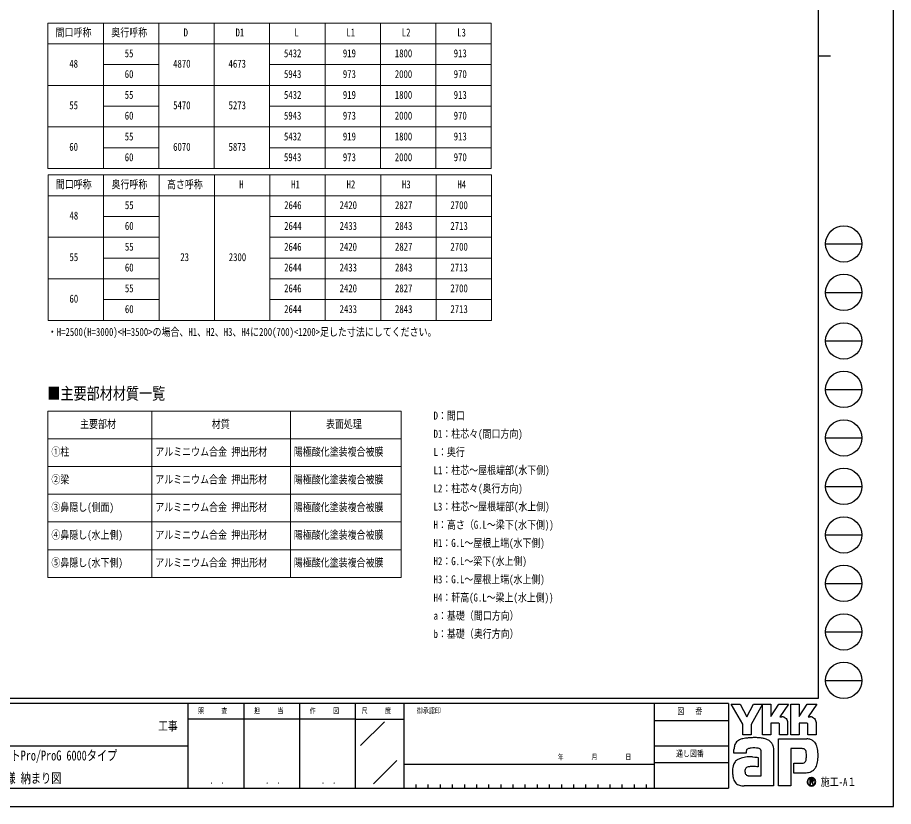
# Model space of a CAD drawing. Units: millimetres, scale not verified. Extents: x -14718 to 14718, y -10395 to 10395.
# Drawn here: x 2072 to 14718, y -10395 to 992 of the extents above; entities that cross this region are included whole.
import ezdxf
from ezdxf.enums import TextEntityAlignment as Align

# ---------------------------------------------------------------- set-up
doc = ezdxf.new("R2010")
doc.units = ezdxf.units.MM
doc.header["$LTSCALE"] = 40
doc.layers.add('0-1_TABLE1', color=7, linetype='Continuous', lineweight=18)
doc.layers.add('0-2_USER1', color=3, linetype='Continuous')
doc.layers.add('0-7_YKK_ZWAK', color=7, linetype='Continuous')
doc.styles.add('ＭＳ ゴシック', font='')
doc.styles.get('ＭＳ ゴシック').set_extended_font_data('MS Gothic')

msp = doc.modelspace()

# ---------------------------------------------------------------- linework, layer by layer
at = {"layer": '0-1_TABLE1'}
for p, q in [((2511.57, 912.5), (8911.57, 912.5)), ((2511.57, 912.5), (2511.57, -1187.5)), ((3311.57, 912.5), (3311.57, -1187.5)), ((4111.57, 912.5), (4111.57, -1187.5)), ((4911.57, 912.5), (4911.57, -1187.5)), ((5711.57, 912.5), (5711.57, -1187.5)), ((6511.57, 912.5), (6511.57, -1187.5)), ((7311.57, 912.5), (7311.57, -1187.5)), ((8111.57, 912.5), (8111.57, -1187.5)), ((8911.57, 912.5), (8911.57, -1187.5)), ((2511.57, 612.5), (8911.57, 612.5)), ((3311.57, 312.5), (4111.57, 312.5)), ((5711.57, 312.5), (8911.57, 312.5)), ((2511.57, 12.5), (8911.57, 12.5)), ((3311.57, -287.5), (4111.57, -287.5)), ((5711.57, -287.5), (8911.57, -287.5)), ((2511.57, -587.5), (8911.57, -587.5)), ((3311.57, -887.5), (4111.57, -887.5)), ((5711.57, -887.5), (8911.57, -887.5)), ((2511.57, -1187.5), (8911.57, -1187.5)), ((2514.29, -1279.29), (8914.29, -1279.29)), ((2514.29, -1279.29), (2514.29, -3379.29)), ((3314.29, -1279.29), (3314.29, -3379.29)), ((4114.29, -1279.29), (4114.29, -3379.29)), ((4914.29, -1279.29), (4914.29, -3379.29)), ((5714.29, -1279.29), (5714.29, -3379.29)), ((6514.29, -1279.29), (6514.29, -3379.29)), ((7314.29, -1279.29), (7314.29, -3379.29)), ((8114.29, -1279.29), (8114.29, -3379.29)), ((8914.29, -1279.29), (8914.29, -3379.29)), ((2514.29, -1579.29), (8914.29, -1579.29)), ((3314.29, -1879.29), (4114.29, -1879.29)), ((5714.29, -1879.29), (8914.29, -1879.29)), ((2514.29, -2179.29), (4114.29, -2179.29)), ((5714.29, -2179.29), (8914.29, -2179.29)), ((3314.29, -2479.29), (4114.29, -2479.29)), ((5714.29, -2479.29), (8914.29, -2479.29)), ((2514.29, -2779.29), (4114.29, -2779.29)), ((5714.29, -2779.29), (8914.29, -2779.29)), ((3314.29, -3079.29), (4114.29, -3079.29)), ((5714.29, -3079.29), (8914.29, -3079.29)), ((2514.29, -3379.29), (8914.29, -3379.29)), ((2510.74, -4688.79), (7610.74, -4688.79)), ((2510.74, -4688.79), (2510.74, -7088.79)), ((4010.74, -4688.79), (4010.74, -7088.79)), ((6010.74, -4688.79), (6010.74, -7088.79)), ((7610.74, -4688.79), (7610.74, -7088.79)), ((2510.74, -5088.79), (7610.74, -5088.79)), ((2510.74, -5488.79), (7610.74, -5488.79)), ((2510.74, -5888.79), (7610.74, -5888.79)), ((2510.74, -6288.79), (7610.74, -6288.79)), ((2510.74, -6688.79), (7610.74, -6688.79)), ((2510.74, -7088.79), (7610.74, -7088.79))]:
    msp.add_line(p, q, dxfattribs=at)
at = {"layer": '0-7_YKK_ZWAK'}
for p, q in [((13632.57, 9712.5), (13632.57, -8837.5)), ((13632.57, 437.5), (13807.57, 437.5)), ((13737.57, -2275), (14262.57, -2275)), ((13737.57, -2975), (14262.57, -2975)), ((13737.57, -3675), (14262.57, -3675)), ((13737.57, -4375), (14262.57, -4375)), ((13737.57, -5075), (14262.57, -5075)), ((13737.57, -5775), (14262.57, -5775)), ((13737.57, -6475), (14262.57, -6475)), ((13737.57, -7175), (14262.57, -7175)), ((13737.57, -7875), (14262.57, -7875)), ((13737.57, -8575), (14262.57, -8575)), ((13632.57, -8837.5), (-13667.43, -8837.5)), ((4532.57, -8907.5), (-17.43, -8907.5)), ((5337.57, -8907.5), (5337.57, -10132.5)), ((6142.57, -8907.5), (6142.57, -10132.5)), ((6947.57, -8907.5), (6947.57, -10132.5)), ((7647.57, -8907.5), (6947.57, -8907.5)), ((11261.32, -8907.5), (7647.57, -8907.5)), ((7647.57, -8907.5), (7647.57, -10132.5)), ((11261.32, -8907.5), (11261.32, -10132.5)), ((12337.57, -8907.5), (11261.32, -8907.5)), ((12337.57, -8907.5), (12337.57, -10132.5)), ((6947.57, -9135), (4532.57, -9135)), ((6947.57, -9135), (7647.57, -9135)), ((7024.87, -9514.02), (7367.63, -9171.25)), ((11261.32, -9152.5), (12337.57, -9152.5)), ((-17.43, -9520), (4532.57, -9520)), ((11261.32, -9520), (12337.57, -9520)), ((7212.35, -10065.96), (7549.12, -9729.19)), ((7647.57, -9782.5), (11261.32, -9782.5)), ((12337.57, -9765), (11261.32, -9765)), ((7822.57, -10080), (7822.57, -10132.5)), ((7997.57, -10080), (7997.57, -10132.5)), ((8172.57, -10080), (8172.57, -10132.5)), ((8347.57, -10080), (8347.57, -10132.5)), ((8522.57, -10080), (8522.57, -10132.5)), ((8697.57, -10080), (8697.57, -10132.5)), ((8872.57, -10080), (8872.57, -10132.5)), ((9047.57, -10080), (9047.57, -10132.5)), ((9222.57, -10080), (9222.57, -10132.5)), ((9397.57, -10080), (9397.57, -10132.5)), ((9572.57, -10080), (9572.57, -10132.5)), ((9747.57, -10080), (9747.57, -10132.5)), ((9922.57, -10080), (9922.57, -10132.5)), ((10097.57, -10080), (10097.57, -10132.5)), ((10272.57, -10080), (10272.57, -10132.5)), ((10447.57, -10080), (10447.57, -10132.5)), ((10622.57, -10080), (10622.57, -10132.5)), ((10797.57, -10080), (10797.57, -10132.5)), ((10972.57, -10080), (10972.57, -10132.5)), ((11147.57, -10080), (11147.57, -10132.5)), ((13533.36, -10093.93), (13533.36, -10093.93)), ((13577.08, -9995.02), (13577.08, -9995.02)), ((-17.43, -10132.5), (4532.57, -10132.5)), ((4532.57, -10132.5), (6947.57, -10132.5)), ((6947.57, -10132.5), (7647.57, -10132.5)), ((7647.57, -10132.5), (11261.32, -10132.5)), ((11261.32, -10132.5), (12337.57, -10132.5))]:
    msp.add_line(p, q, dxfattribs=at)
for points in [[(-14717.5, -10395), (14717.5, -10395), (14717.5, 10395), (-14717.5, 10395)], [(12376.07, -8918), (12504.91, -8918), (12601.65, -9100.35), (12698.14, -8918), (12827.07, -8918), (12661.85, -9211.97), (12661.85, -9359.47), (12544.34, -9359.47), (12544.34, -9208)]]:
    msp.add_lwpolyline(points, close=True, dxfattribs=at)
for points in [[(6947.57, -8907.5), (4532.57, -8907.5), (4532.57, -10132.5)], [(13056.91, -9193.13), (12945.69, -9193.13), (12945.69, -9359.34), (12827.2, -9359.34), (12827.2, -8918), (12945.69, -8918), (12945.69, -9098.55), (13062.24, -8918), (13201.44, -8918), (13076.56, -9100.74), (13080.98, -9100.74), (13085.87, -9100.74), (13090.88, -9100.74), (13095.71, -9100.74), (13100.03, -9100.74), (13103.51, -9100.74), (13105.84, -9100.74), (13106.68, -9100.74)], [(13466.29, -9193.13), (13355.19, -9193.13), (13355.19, -9359.47), (13236.64, -9359.47), (13236.64, -8918), (13355.19, -8918), (13355.19, -9098.55), (13471.61, -8918), (13610.81, -8918), (13485.93, -9100.74), (13490.4, -9100.74), (13495.31, -9100.74), (13500.33, -9100.74), (13505.15, -9100.74), (13509.45, -9100.74), (13512.91, -9100.74), (13515.22, -9100.74), (13516.06, -9100.74)], [(13140.77, -9107.75), (13154.92, -9115.83), (13166.9, -9126.37), (13176.54, -9138.92), (13183.64, -9153.02), (13188.04, -9168.24), (13189.54, -9184.12), (13189.54, -9359.76), (13073.94, -9359.76), (13073.94, -9209.93)], [(13550.19, -9107.75), (13564.38, -9115.83), (13576.41, -9126.37), (13586.09, -9138.92), (13593.24, -9153.02), (13597.66, -9168.24), (13599.18, -9184.12), (13599.18, -9359.47), (13483.31, -9359.47), (13483.31, -9209.93)], [(13401.04, -9560.27), (13234.18, -9560.27), (13234.18, -10097.5), (13059.31, -10097.5), (13059.31, -9417.77), (13465.73, -9417.77)], [(13575.5, -9465.79), (13586.9, -9480.19), (13595.45, -9494.13), (13601.41, -9506.75)], [(12616.79, -9563.09), (12608.65, -9567.67), (12602.31, -9573.26), (12597.51, -9579.79), (12594.02, -9587.18), (12591.62, -9595.36), (12590.06, -9604.24), (12589.12, -9613.76), (12588.55, -9623.84), (12413.61, -9624.26), (12414.12, -9600.33), (12415.09, -9573.45)], [(12976.98, -9517.08), (12981.95, -9537.16), (12984.76, -9558.65), (12985.65, -9581.55), (12985.65, -10097.5), (12563.43, -10097.5)], [(12683.81, -9679.35), (12716.93, -9681.53), (12742.96, -9684.45), (12759.99, -9687.18), (12766.09, -9688.81), (12766.09, -9822.65), (12746.73, -9820.61), (12725.5, -9819.46), (12703.76, -9819.02), (12682.9, -9819.08), (12664.29, -9819.47), (12649.29, -9819.98), (12639.29, -9820.43), (12635.65, -9820.62), (12620.52, -9823.39), (12607.47, -9827.72), (12596.51, -9833.64), (12587.63, -9841.19), (12580.84, -9850.39), (12576.14, -9861.27), (12573.53, -9873.85), (12573, -9888.17), (12574.67, -9903.91), (12578.01, -9916.93), (12582.82, -9927.46), (12588.89, -9935.76), (12596.01, -9942.08), (12603.97, -9946.67), (12612.56, -9949.77), (12621.56, -9951.63), (12807.42, -9951.63), (12807.42, -9607.76), (12807.47, -9600.94), (12807.12, -9594.28), (12806.24, -9587.85), (12804.75, -9581.76), (12802.52, -9576.09), (12799.45, -9570.92), (12795.43, -9566.34), (12790.36, -9562.44)], [(12790.36, -9562.44), (12779.46, -9558.16), (12762.03, -9554.53), (12739.79, -9551.86), (12714.48, -9550.43), (12687.79, -9550.54), (12661.47, -9552.49)], [(13460.39, -9663.49), (13460.17, -9641.21), (13459.11, -9621.14), (13456.6, -9603.52), (13452.03, -9588.57)], [(13560.97, -9873.4), (13544.82, -9885.95), (13528.01, -9895.82), (13510.64, -9903.18), (13492.85, -9908.22), (13474.77, -9911.11), (13456.52, -9912.03), (13276.76, -9912.03), (13276.76, -9770.82), (13378.13, -9770.82), (13396.82, -9770.56), (13413.25, -9768.97), (13427.35, -9764.83)], [(13561.12, -10019.09), (13561.04, -10017.04), (13560.78, -10015.06), (13560.36, -10013.17), (13559.77, -10011.36), (13559.01, -10009.64), (13558.09, -10008.03), (13557.02, -10006.53), (13555.78, -10005.14), (13554.16, -10003.71), (13552.36, -10002.46), (13550.39, -10001.4), (13548.26, -10000.52), (13545.97, -9999.84), (13543.54, -9999.35), (13540.97, -9999.05), (13538.27, -9998.95), (13511.74, -9998.95), (13511.74, -10076.99), (13519.76, -10076.99), (13519.76, -10006.91), (13538.27, -10006.91), (13540.18, -10006.97), (13541.98, -10007.16), (13543.66, -10007.47), (13545.22, -10007.9), (13546.65, -10008.45), (13547.95, -10009.11), (13549.11, -10009.89), (13550.13, -10010.78)], [(13553.26, -10019.09), (13552.77, -10022.84), (13551.43, -10025.8), (13549.41, -10028.05), (13546.91, -10029.69), (13544.1, -10030.8), (13541.17, -10031.49), (13538.29, -10031.84), (13535.65, -10031.93), (13528.71, -10031.93), (13532.21, -10037.89), (13555.13, -10077.25), (13564.3, -10077.25), (13542.2, -10039.37), (13544.27, -10038.96), (13546.24, -10038.43), (13548.12, -10037.8), (13549.88, -10037.06), (13551.54, -10036.21), (13553.08, -10035.25), (13554.49, -10034.19), (13555.78, -10033.01)]]:
    msp.add_lwpolyline(points, dxfattribs=at)
for centre in [(14000.07, -2275), (14000.07, -2975), (14000.07, -3675), (14000.07, -4375), (14000.07, -5075), (14000.07, -5775), (14000.07, -6475), (14000.07, -7175), (14000.07, -7875), (14000.07, -8575)]:
    msp.add_circle(centre, 262.5, dxfattribs=at)
for centre, radius, start, end in [((13106.86, -9188.16), 87.42, 78.26798, 90.11215), ((13108.11, -9181.8), 80.94, 66.19963, 78.22058), ((13516.23, -9188.32), 87.58, 78.27851, 90.10826), ((13517.43, -9182.18), 81.32, 66.2483, 78.23226), ((13057.53, -9209.53), 16.41, 358.57817, 92.1683), ((13466.98, -9209.45), 16.33, 358.29941, 92.43455), ((12547.28, -9547.44), 126.25, 138.03852, 152.12015), ((12547.26, -9548.03), 126.64, 122.60463, 137.83438), ((12564, -9575.11), 158.47, 108.37421, 122.42809), ((12590.52, -9669.42), 256.38, 100.93159, 107.35499), ((12677.19, -10089.86), 685.64, 97.86054, 101.37938), ((12717.87, -10372.53), 971.23, 94.90201, 97.9576), ((12720.64, -10395.16), 994, 91.6169, 94.94971), ((12716.79, -10234.21), 833.01, 87.51794, 91.66439), ((12727.61, -10002.22), 600.77, 81.92631, 87.59083), ((12759.56, -9783.31), 379.54, 73.67137, 82.05943), ((12806.94, -9624.71), 214.03, 60.60528, 73.9085), ((12826.34, -9586.03), 170.81, 52.17347, 59.90542), ((12843.69, -9563.57), 142.43, 43.55042, 52.14561), ((12853.25, -9554.33), 129.14, 34.48659, 43.50182), ((12853.31, -9554.13), 128.97, 25.58915, 34.43128), ((13459.09, -9604.75), 187.09, 78.73198, 87.96551), ((13464.58, -9576.69), 158.51, 69.03034, 78.69541), ((13469.69, -9563.05), 143.94, 59.39484, 68.9885), ((13472.06, -9558.9), 139.16, 50.3012, 59.3616), ((13471.19, -9559.88), 140.47, 42.05209, 50.28551), ((12732.32, -9591.6), 317.75, 171.55622, 176.72493), ((12624.64, -9575.53), 208.88, 163.48385, 171.57982), ((12570.62, -9559.51), 152.53, 152.2125, 163.4865), ((12662.97, -9672.7), 118.94, 102.4979, 112.84632), ((12685.98, -9771.98), 220.85, 96.37207, 102.75341), ((12841.84, -9559.51), 141.65, 17.43089, 25.54591), ((13402, -9646.04), 85.77, 77.94572, 90.63794), ((13409.45, -9611.06), 50.01, 60.20991, 77.92418), ((13414.28, -9601.97), 39.72, 39.8078, 59.75378), ((13407.49, -9607.16), 48.26, 22.65544, 39.38165), ((13401.82, -9599.84), 220.22, 14.76267, 25.00486), ((13266.76, -9636.65), 360.21, 7.9139, 14.95041), ((13131.85, -9656.27), 496.54, 2.54376, 8.01251), ((12542.16, -9840.7), 142.67, 130.60221, 141.94427), ((12550.56, -9850.8), 155.81, 120.60724, 130.53081), ((12567.15, -9879.01), 188.53, 112.58838, 120.58162), ((12589.48, -9932.65), 246.63, 106.61303, 112.59024), ((12624.58, -10050.65), 369.75, 99.87193, 106.59825), ((12644.25, -10161.45), 482.28, 94.78469, 99.91711), ((12653.83, -10271.7), 592.94, 90.80099, 94.81812), ((12655.28, -10353.79), 675.05, 87.57779, 90.82714), ((13370.17, -9705.98), 86.9, 334.00676, 347.34989), ((13273.74, -9683.65), 185.88, 347.14308, 355.40008), ((13062.71, -9665.52), 397.69, 355.2339, 0.29193), ((13192.02, -9676.77), 435.46, 347.15166, 352.97565), ((13076.59, -9661.76), 551.86, 352.8937, 357.82206), ((13054.52, -9660.34), 573.97, 357.76419, 2.60674), ((12733.47, -9882.2), 340.51, 174.55588, 182.47272), ((12631.44, -9872.43), 238.02, 164.97537, 174.56739), ((12573.6, -9857.01), 178.16, 153.89178, 164.94341), ((12547.25, -9844.34), 148.92, 142.04688, 153.80771), ((13411.02, -9728), 40.29, 293.91672, 314.09376), ((13405.52, -9723.15), 47.6, 314.78099, 333.92928), ((13444.3, -9741.85), 175.83, 311.57033, 318.66243), ((13423.95, -9724), 202.9, 318.67367, 325.29112), ((13476.26, -9762.99), 137.72, 326.23251, 339.61931), ((13346.92, -9712.91), 276.41, 339.22498, 347.31457), ((12923.74, -9879.21), 530.77, 181.90948, 187.89042), ((12700.42, -9910.62), 305.25, 187.80471, 196.36971), ((13533.46, -10038.66), 61.74, 90.09157, 179.92363), ((13533.23, -10038.15), 54.8, 89.86602, 135.149), ((13533.45, -10038.55), 61.63, 44.93442, 90.08536), ((13533.47, -10038.57), 55.21, 45.03108, 90.11509), ((12582.52, -9945.45), 182.31, 196.3102, 208.20993), ((12531.17, -9972.78), 124.15, 208.29777, 223.35561), ((12519.59, -9982.97), 108.73, 223.64205, 239.63663), ((12529.2, -9965.48), 128.68, 239.8785, 253.65355), ((12546.8, -9905.03), 191.64, 253.69102, 263.74909), ((12561.7, -9772.34), 325.16, 263.68487, 270.30455), ((13533.08, -10038.73), 61.37, 179.86065, 225.14399), ((13533.07, -10038.46), 54.9, 134.8007, 180.12175), ((13532.85, -10038.82), 54.68, 179.75513, 225.29722), ((13533.37, -10038.74), 61.57, 224.94536, 269.98445), ((13533.25, -10039.31), 54.62, 224.62822, 270.10973), ((13533.27, -10038.49), 55.44, 270.09072, 359.90926), ((13533.37, -10038.43), 61.88, 269.98802, 314.93777), ((13541.53, -10018.76), 11.73, 358.3894, 42.86139), ((13541.76, -10019.65), 19.37, 316.37674, 1.6565), ((13533.51, -10038.59), 55.2, 0.00643, 45.07115), ((13533.94, -10038.36), 61.15, 359.78949, 45.13288), ((13533.79, -10038.83), 61.3, 314.92572, 0.23508)]:
    msp.add_arc(centre, radius, start, end, dxfattribs=at)

# ---------------------------------------------------------------- texts
at = {"layer": '0-1_TABLE1', "style": 'ＭＳ ゴシック', "width": 0.8}
for s, p in [('間口呼称', (2621.77, 683.75)), ('奥行呼称', (3425.97, 683.75)), ('D', (4469.57, 683.75)), ('D1', (5219.17, 683.75)), ('L', (6069.57, 683.75)), ('L1', (6819.17, 683.75)), ('L2', (7619.17, 683.75)), ('L3', (8419.17, 683.75)), ('55', (3619.17, 383.75)), ('5432', (5918.37, 383.75)), ('919', (6768.77, 383.75)), ('1800', (7518.37, 383.75)), ('913', (8368.77, 383.75)), ('48', (2819.17, 233.75)), ('4870', (4318.37, 233.75)), ('4673', (5118.37, 233.75)), ('60', (3619.17, 83.75)), ('5943', (5918.37, 83.75)), ('973', (6768.77, 83.75)), ('2000', (7518.37, 83.75)), ('970', (8368.77, 83.75)), ('55', (3619.17, -216.25)), ('5432', (5918.37, -216.25)), ('919', (6768.77, -216.25)), ('1800', (7518.37, -216.25)), ('913', (8368.77, -216.25)), ('55', (2819.17, -366.25)), ('5470', (4318.37, -366.25)), ('5273', (5118.37, -366.25)), ('60', (3619.17, -516.25)), ('5943', (5918.37, -516.25)), ('973', (6768.77, -516.25)), ('2000', (7518.37, -516.25)), ('970', (8368.77, -516.25)), ('55', (3619.17, -816.25)), ('5432', (5918.37, -816.25)), ('919', (6768.77, -816.25)), ('1800', (7518.37, -816.25)), ('913', (8368.77, -816.25)), ('60', (2819.17, -966.25)), ('6070', (4318.37, -966.25)), ('5873', (5118.37, -966.25)), ('60', (3619.17, -1116.25)), ('5943', (5918.37, -1116.25)), ('973', (6768.77, -1116.25)), ('2000', (7518.37, -1116.25)), ('970', (8368.77, -1116.25)), ('間口呼称', (2624.49, -1508.04)), ('奥行呼称', (3428.69, -1508.04)), ('高さ呼称', (4228.69, -1508.04)), ('H', (5272.29, -1508.04)), ('H1', (6021.89, -1508.04)), ('H2', (6821.89, -1508.04)), ('H3', (7621.89, -1508.04)), ('H4', (8421.89, -1508.04)), ('55', (3621.89, -1808.04)), ('2646', (5921.09, -1808.04)), ('2420', (6721.09, -1808.04)), ('2827', (7521.09, -1808.04)), ('2700', (8321.09, -1808.04)), ('48', (2821.89, -1958.04)), ('60', (3621.89, -2108.04)), ('2644', (5921.09, -2108.04)), ('2433', (6721.09, -2108.04)), ('2843', (7521.09, -2108.04)), ('2713', (8321.09, -2108.04)), ('55', (3621.89, -2408.04)), ('2646', (5921.09, -2408.04)), ('2420', (6721.09, -2408.04)), ('2827', (7521.09, -2408.04)), ('2700', (8321.09, -2408.04)), ('55', (2821.89, -2558.04)), ('23', (4421.89, -2558.04)), ('2300', (5121.09, -2558.04)), ('60', (3621.89, -2708.04)), ('2644', (5921.09, -2708.04)), ('2433', (6721.09, -2708.04)), ('2843', (7521.09, -2708.04)), ('2713', (8321.09, -2708.04)), ('55', (3621.89, -3008.04)), ('2646', (5921.09, -3008.04)), ('2420', (6721.09, -3008.04)), ('2827', (7521.09, -3008.04)), ('2700', (8321.09, -3008.04)), ('60', (2821.89, -3158.04)), ('60', (3621.89, -3308.04)), ('2644', (5921.09, -3308.04)), ('2433', (6721.09, -3308.04)), ('2843', (7521.09, -3308.04)), ('2713', (8321.09, -3308.04)), ('主要部材', (2975.14, -4967.54)), ('材質', (4876.34, -4967.54)), ('表面処理', (6525.14, -4967.54)), ('①柱', (2560.74, -5367.54)), ('アルミニウム合金 押出形材', (4060.74, -5367.54)), ('陽極酸化塗装複合被膜', (6060.74, -5367.54)), ('②梁', (2560.74, -5767.54)), ('アルミニウム合金 押出形材', (4060.74, -5767.54)), ('陽極酸化塗装複合被膜', (6060.74, -5767.54)), ('③鼻隠し(側面)', (2560.74, -6167.54)), ('アルミニウム合金 押出形材', (4060.74, -6167.54)), ('陽極酸化塗装複合被膜', (6060.74, -6167.54)), ('④鼻隠し(水上側)', (2560.74, -6567.54)), ('アルミニウム合金 押出形材', (4060.74, -6567.54)), ('陽極酸化塗装複合被膜', (6060.74, -6567.54)), ('⑤鼻隠し(水下側)', (2560.74, -6967.54)), ('アルミニウム合金 押出形材', (4060.74, -6967.54)), ('陽極酸化塗装複合被膜', (6060.74, -6967.54))]:
    msp.add_text(s, height=115.5, dxfattribs=at).set_placement(p, align=Align.BOTTOM_LEFT)
at = {"layer": '0-2_USER1', "style": 'ＭＳ ゴシック'}
for s, height, width, p in [('・H=2500(H=3000)<H=3500>の場合、H1、H2、H3、H4に200(700)<1200>足した寸法にしてください。', 115.5, 0.8, (2508.85, -3638.29)), ('■主要部材材質一覧', 173.2, 0.8, (2502.56, -4572.87)), ('D：間口', 115.5, 0.8, (8078.46, -4846.29)), ('D1：柱芯々(間口方向)', 115.5, 0.8, (8078.46, -5108.79)), ('L：奥行', 115.5, 0.8, (8078.46, -5371.29)), ('L1：柱芯～屋根端部(水下側)', 115.5, 0.8, (8078.46, -5633.79)), ('L2：柱芯々(奥行方向)', 115.5, 0.8, (8078.46, -5896.29)), ('L3：柱芯～屋根端部(水上側)', 115.5, 0.8, (8078.46, -6158.79)), ('H：高さ（G.L～梁下(水下側))', 115.5, 0.8, (8078.46, -6421.29)), ('H1：G.L～屋根上端(水下側)', 115.5, 0.8, (8078.46, -6683.79)), ('H2：G.L～梁下(水上側)', 115.5, 0.8, (8078.46, -6946.29)), ('H3：G.L～屋根上端(水上側)', 115.5, 0.8, (8078.46, -7208.79)), ('H4：軒高(G.L～梁上(水上側))', 115.5, 0.8, (8078.46, -7471.29)), ('a：基礎（間口方向）', 115.5, 0.8, (8078.46, -7733.79)), ('b：基礎（奥行方向）', 115.5, 0.8, (8078.46, -7996.29)), ('カーポート ジーポートPro/ProG 6000タイプ', 143.7, 0.75, (574.5, -9774)), ('2台用 単体 柱6本仕様 納まり図', 143.7, 0.75, (574.5, -10100.67))]:
    msp.add_text(s, height=height, dxfattribs=dict(at, width=width)).set_placement(p, align=Align.BOTTOM_LEFT)
at = {"layer": '0-7_YKK_ZWAK', "style": 'ＭＳ ゴシック', "width": 0.8}
for s, height, p in [('照     査', 76.98, (4677.47, -9073.75)), ('担     当', 76.98, (5485.27, -9073.75)), ('作     図', 76.98, (6290.27, -9073.75)), ('尺     度', 76.98, (7039.97, -9073.75)), ('御承認印', 76.98, (7836.98, -9073.75)), ('図\u3000 番', 89.81, (11596.91, -9091.25)), ('工事', 128.3, (4103.17, -9336.13)), ('通し図番', 89.81, (11577.31, -9703.75)), ('年        月        日', 76.98, (9869.67, -9741.25)), ('施工-A１', 115.5, (13667.57, -10132.5)), ('． ．', 90.71, (4847.5, -10095.23)), ('． ．', 90.71, (5652.5, -10095.23)), ('． ．', 90.71, (6457.5, -10095.23))]:
    msp.add_text(s, height=height, dxfattribs=at).set_placement(p, align=Align.BOTTOM_LEFT)

doc.saveas('drawing.dxf')
